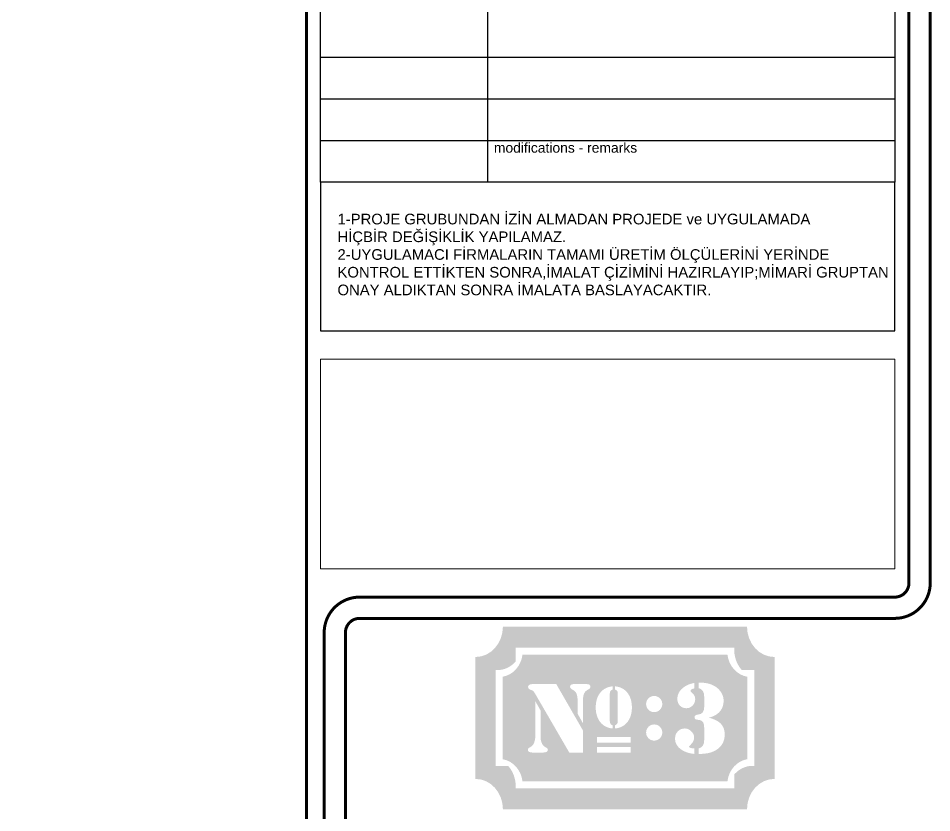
# Model space of a CAD drawing. Header units: millimetres. Extents: x 54215 to 67697, y 23496 to 56611.
# Drawn here: x 57904 to 58550, y 50761 to 51323 of the extents above; entities that cross this region are included whole.
import ezdxf

# ---------------------------------------------------------------- set-up
doc = ezdxf.new("R2010")
doc.units = ezdxf.units.MM
doc.layers.add('t_tarama', color=251, linetype='Continuous', lineweight=20)
doc.layers.add('t_yazı', color=154, linetype='Continuous', lineweight=25)
doc.styles.add('AT-ARIAL', font='arial.ttf')
doc.styles.get("Standard").update_dxf_attribs({"font": 'arial.ttf'})

msp = doc.modelspace()

# ---------------------------------------------------------------- hatches: boundary and pattern name
at = {"true_color": 0xe74a37}
h = msp.add_hatch(color=13, dxfattribs=at)
h.dxf.hatch_style = 1
edge = h.paths.add_edge_path()
edge.add_spline(control_points=[(58438.66, 50870.874), (58427.997, 50870.91), (58419.359, 50880.56), (58419.359, 50892.46), (58419.357, 50892.459), (58419.352, 50892.458), (58419.351, 50892.457), (58419.351, 50892.457), (58419.351, 50892.46), (58419.351, 50892.46), (58419.351, 50892.46), (58246.586, 50892.46), (58246.586, 50892.46), (58246.586, 50892.46), (58246.586, 50892.335), (58246.586, 50892.335), (58246.525, 50880.492), (58237.916, 50870.91), (58227.291, 50870.874), (58227.291, 50870.874), (58226.994, 50870.874), (58226.994, 50870.874), (58226.994, 50870.874), (58226.994, 50784.54), (58226.994, 50784.54), (58226.994, 50784.54), (58227.234, 50784.54), (58227.234, 50784.54), (58227.234, 50784.54), (58227.234, 50784.538), (58227.234, 50784.538), (58237.924, 50784.538), (58246.589, 50774.869), (58246.589, 50762.947), (58246.589, 50762.947), (58246.592, 50762.947), (58246.592, 50762.947), (58246.592, 50762.947), (58246.592, 50762.91), (58246.592, 50762.91), (58246.592, 50762.91), (58419.355, 50762.91), (58419.355, 50762.91), (58419.355, 50762.91), (58419.355, 50762.947), (58419.355, 50762.947), (58419.357, 50762.947), (58419.363, 50762.947), (58419.363, 50762.947), (58419.363, 50774.869), (58428.028, 50784.538), (58438.718, 50784.538), (58438.718, 50784.538), (58438.718, 50784.54), (58438.718, 50784.54), (58438.718, 50784.54), (58438.942, 50784.54), (58438.942, 50784.54), (58438.942, 50784.54), (58438.942, 50870.874), (58438.942, 50870.874), (58438.942, 50870.874), (58438.66, 50870.874), (58438.66, 50870.874)], knot_values=[0, 0, 0, 0, 1, 1, 1, 2, 2, 2, 3, 3, 3, 4, 4, 4, 5, 5, 5, 6, 6, 6, 7, 7, 7, 8, 8, 8, 9, 9, 9, 10, 10, 10, 11, 11, 11, 12, 12, 12, 13, 13, 13, 14, 14, 14, 15, 15, 15, 16, 16, 16, 17, 17, 17, 18, 18, 18, 19, 19, 19, 20, 20, 20, 21, 21, 21, 21], degree=3, periodic=0)
edge = h.paths.add_edge_path(flags=16)
edge.add_spline(control_points=[(58424.622, 50861.697), (58424.622, 50861.697), (58424.622, 50861.697), (58424.622, 50793.705), (58424.622, 50793.705), (58424.622, 50793.705), (58421.967, 50793.705), (58421.967, 50793.705), (58415.555, 50793.705), (58410.337, 50787.752), (58410.337, 50780.438), (58410.337, 50780.438), (58410.333, 50777.946), (58410.333, 50777.946), (58410.333, 50777.946), (58407.841, 50777.92), (58407.841, 50777.92), (58407.841, 50777.92), (58255.609, 50777.948), (58255.609, 50777.948), (58255.609, 50777.948), (58255.609, 50780.438), (58255.609, 50780.438), (58255.609, 50787.753), (58250.392, 50793.704), (58243.977, 50793.704), (58243.977, 50793.704), (58241.485, 50793.704), (58241.485, 50793.704), (58241.485, 50793.704), (58241.485, 50861.68), (58241.485, 50861.68), (58241.485, 50861.68), (58244.014, 50861.697), (58244.014, 50861.697), (58250.369, 50861.717), (58255.569, 50867.63), (58255.608, 50874.879), (58255.608, 50874.879), (58255.608, 50877.45), (58255.608, 50877.45), (58255.608, 50877.45), (58369.021, 50877.449), (58369.021, 50877.449), (58391.022, 50877.449), (58410.339, 50877.457), (58410.339, 50877.457), (58410.339, 50877.457), (58410.339, 50874.958), (58410.339, 50874.958), (58410.339, 50874.958), (58410.334, 50874.958), (58410.334, 50874.958), (58410.334, 50867.666), (58415.538, 50861.717), (58421.933, 50861.697), (58421.933, 50861.697), (58424.622, 50861.697)], knot_values=[0, 0, 0, 0, 1, 1, 1, 2, 2, 2, 3, 3, 3, 4, 4, 4, 5, 5, 5, 6, 6, 6, 7, 7, 7, 8, 8, 8, 9, 9, 9, 10, 10, 10, 11, 11, 11, 12, 12, 12, 13, 13, 13, 14, 14, 14, 15, 15, 15, 16, 16, 16, 17, 17, 17, 18, 18, 18, 19, 19, 19, 19], degree=3, periodic=0)
h = msp.add_hatch(color=13, dxfattribs=at)
h.dxf.hatch_style = 1
edge = h.paths.add_edge_path()
edge.add_spline(control_points=[(58419.641, 50827.701), (58419.641, 50842.297), (58419.641, 50856.894), (58419.641, 50856.894), (58412.319, 50858.029), (58406.514, 50864.427), (58405.507, 50872.467)], knot_values=[8, 8, 8, 8, 8.5, 8.5, 8.5, 9.5, 9.5, 9.5, 9.5], degree=3, periodic=0)
edge.add_spline(control_points=[(58405.507, 50872.467), (58405.507, 50872.467), (58260.434, 50872.467), (58260.434, 50872.467), (58259.43, 50864.503), (58253.714, 50858.149), (58246.511, 50856.927)], knot_values=[6, 6, 6, 6, 7, 7, 7, 8, 8, 8, 8], degree=3, periodic=0)
edge.add_spline(control_points=[(58246.511, 50856.927), (58246.511, 50856.927), (58246.47, 50798.481), (58246.47, 50798.481), (58253.715, 50797.279), (58259.44, 50790.92), (58260.437, 50782.929)], knot_values=[4, 4, 4, 4, 5, 5, 5, 6, 6, 6, 6], degree=3, periodic=0)
edge.add_spline(control_points=[(58260.437, 50782.929), (58260.437, 50782.929), (58405.351, 50782.903), (58405.351, 50782.903), (58405.351, 50782.903), (58405.351, 50782.903), (58405.351, 50782.903)], knot_values=[2.99999, 2.99999, 2.99999, 2.99999, 3.99999, 3.99999, 3.99999, 4, 4, 4, 4], degree=3, periodic=0)
edge.add_spline(control_points=[(58405.351, 50782.903), (58405.351, 50782.903), (58405.351, 50782.929), (58405.351, 50782.929), (58405.351, 50782.929), (58405.351, 50782.929), (58405.351, 50782.929)], knot_values=[1.99999, 1.99999, 1.99999, 1.99999, 2.99998, 2.99998, 2.99998, 2.99999, 2.99999, 2.99999, 2.99999], degree=3, periodic=0)
edge.add_spline(control_points=[(58405.351, 50782.929), (58405.351, 50782.929), (58405.51, 50782.929), (58405.51, 50782.929)], knot_values=[1.00001, 1.00001, 1.00001, 1.00001, 1.99999, 1.99999, 1.99999, 1.99999], degree=3, periodic=0)
edge.add_spline(control_points=[(58405.51, 50782.929), (58406.515, 50790.98), (58412.319, 50797.376), (58419.641, 50798.507)], knot_values=[0, 0, 0, 0, 1, 1, 1, 1], degree=3, periodic=0)
edge.add_spline(control_points=[(58419.641, 50798.507), (58419.641, 50798.507), (58419.641, 50813.104), (58419.641, 50827.701)], knot_values=[9.5, 9.5, 9.5, 9.5, 10, 10, 10, 10], degree=3, periodic=0)
edge = h.paths.add_edge_path(flags=16)
edge.add_spline(control_points=[(58349.583, 50841.576), (58350.677, 50842.71), (58352.037, 50843.271), (58353.66, 50843.271), (58355.284, 50843.271), (58356.641, 50842.71), (58357.738, 50841.576)], knot_values=[5, 5, 5, 5, 6, 6, 6, 7, 7, 7, 7], degree=3, periodic=0)
edge.add_spline(control_points=[(58357.738, 50841.576), (58358.833, 50840.449), (58359.381, 50839.107), (58359.381, 50837.549)], knot_values=[7, 7, 7, 7, 8, 8, 8, 8], degree=3, periodic=0)
edge.add_spline(control_points=[(58359.381, 50837.549), (58359.381, 50835.998), (58358.833, 50834.657), (58357.738, 50833.527)], knot_values=[0, 0, 0, 0, 1, 1, 1, 1], degree=3, periodic=0)
edge.add_spline(control_points=[(58357.738, 50833.527), (58356.641, 50832.397), (58355.284, 50831.833), (58353.66, 50831.833), (58352.037, 50831.833), (58350.677, 50832.397), (58349.583, 50833.527), (58348.488, 50834.657), (58347.938, 50835.998), (58347.938, 50837.549)], knot_values=[1, 1, 1, 1, 2, 2, 2, 3, 3, 3, 4, 4, 4, 4], degree=3, periodic=0)
edge.add_spline(control_points=[(58347.938, 50837.549), (58347.938, 50839.107), (58348.488, 50840.449), (58349.583, 50841.576)], knot_values=[4, 4, 4, 4, 5, 5, 5, 5], degree=3, periodic=0)
edge = h.paths.add_edge_path(flags=16)
edge.add_spline(control_points=[(58325.942, 50850.101), (58329.828, 50849.744), (58332.835, 50848.119), (58334.954, 50845.228)], knot_values=[5, 5, 5, 5, 6, 6, 6, 6], degree=3, periodic=0)
edge.add_spline(control_points=[(58334.954, 50845.228), (58336.902, 50842.57), (58337.874, 50839.219), (58337.874, 50835.179)], knot_values=[6, 6, 6, 6, 7, 7, 7, 7], degree=3, periodic=0)
edge.add_spline(control_points=[(58337.874, 50835.179), (58337.874, 50831.137), (58336.902, 50827.785), (58334.954, 50825.125)], knot_values=[7, 7, 7, 7, 8, 8, 8, 8], degree=3, periodic=0)
edge.add_spline(control_points=[(58334.954, 50825.125), (58332.835, 50822.234), (58329.828, 50820.612), (58325.942, 50820.252)], knot_values=[8, 8, 8, 8, 9, 9, 9, 9], degree=3, periodic=0)
edge.add_spline(control_points=[(58325.942, 50820.252), (58325.942, 50820.252), (58325.942, 50822.479), (58325.942, 50822.479)], knot_values=[0, 0, 0, 0, 1, 1, 1, 1], degree=3, periodic=0)
edge.add_spline(control_points=[(58325.942, 50822.479), (58327.246, 50822.94), (58327.898, 50823.858), (58327.898, 50825.241), (58327.898, 50825.241), (58327.898, 50845.112), (58327.898, 50845.112)], knot_values=[1, 1, 1, 1, 2, 2, 2, 3, 3, 3, 3], degree=3, periodic=0)
edge.add_spline(control_points=[(58327.898, 50845.112), (58327.898, 50846.496), (58327.246, 50847.416), (58325.942, 50847.877), (58325.942, 50847.877), (58325.942, 50850.101), (58325.942, 50850.101)], knot_values=[3, 3, 3, 3, 4, 4, 4, 5, 5, 5, 5], degree=3, periodic=0)
edge = h.paths.add_edge_path(flags=16)
edge.add_spline(control_points=[(58324.216, 50850.101), (58324.216, 50850.101), (58324.216, 50847.877), (58324.216, 50847.877)], knot_values=[0, 0, 0, 0, 1, 1, 1, 1], degree=3, periodic=0)
edge.add_spline(control_points=[(58324.216, 50847.877), (58322.91, 50847.416), (58322.259, 50846.496), (58322.259, 50845.112), (58322.259, 50845.112), (58322.259, 50825.241), (58322.259, 50825.241)], knot_values=[1, 1, 1, 1, 2, 2, 2, 3, 3, 3, 3], degree=3, periodic=0)
edge.add_spline(control_points=[(58322.259, 50825.241), (58322.259, 50823.858), (58322.91, 50822.94), (58324.216, 50822.479), (58324.216, 50822.479), (58324.216, 50820.252), (58324.216, 50820.252)], knot_values=[3, 3, 3, 3, 4, 4, 4, 5, 5, 5, 5], degree=3, periodic=0)
edge.add_spline(control_points=[(58324.216, 50820.252), (58320.325, 50820.612), (58317.321, 50822.234), (58315.198, 50825.125)], knot_values=[5, 5, 5, 5, 6, 6, 6, 6], degree=3, periodic=0)
edge.add_spline(control_points=[(58315.198, 50825.125), (58313.255, 50827.785), (58312.282, 50831.137), (58312.282, 50835.179)], knot_values=[6, 6, 6, 6, 7, 7, 7, 7], degree=3, periodic=0)
edge.add_spline(control_points=[(58312.282, 50835.179), (58312.282, 50839.219), (58313.255, 50842.57), (58315.198, 50845.228)], knot_values=[7, 7, 7, 7, 8, 8, 8, 8], degree=3, periodic=0)
edge.add_spline(control_points=[(58315.198, 50845.228), (58317.321, 50848.119), (58320.325, 50849.744), (58324.216, 50850.101)], knot_values=[8, 8, 8, 8, 9, 9, 9, 9], degree=3, periodic=0)
edge = h.paths.add_edge_path(flags=16)
edge.add_spline(control_points=[(58370.057, 50841.075), (58370.057, 50844.187), (58371.333, 50846.799), (58373.882, 50848.917)], knot_values=[8, 8, 8, 8, 9, 9, 9, 9], degree=3, periodic=0)
edge.add_spline(control_points=[(58373.882, 50848.917), (58376.13, 50850.776), (58378.871, 50851.966), (58382.114, 50852.481)], knot_values=[9, 9, 9, 9, 10, 10, 10, 10], degree=3, periodic=0)
edge.add_spline(control_points=[(58382.114, 50852.481), (58382.114, 50852.481), (58382.114, 50848.659), (58382.114, 50848.659)], knot_values=[0, 0, 0, 0, 1, 1, 1, 1], degree=3, periodic=0)
edge.add_spline(control_points=[(58382.114, 50848.659), (58380.299, 50848.31), (58379.392, 50847.685), (58379.392, 50846.777)], knot_values=[1, 1, 1, 1, 2, 2, 2, 2], degree=3, periodic=0)
edge.add_spline(control_points=[(58379.392, 50846.777), (58379.392, 50846.564), (58379.93, 50845.958), (58381.012, 50844.964)], knot_values=[2, 2, 2, 2, 3, 3, 3, 3], degree=3, periodic=0)
edge.add_spline(control_points=[(58381.012, 50844.964), (58382.136, 50843.97), (58382.699, 50842.63), (58382.699, 50840.943)], knot_values=[3, 3, 3, 3, 4, 4, 4, 4], degree=3, periodic=0)
edge.add_spline(control_points=[(58382.699, 50840.943), (58382.699, 50839.257), (58382.07, 50837.769), (58380.818, 50836.47)], knot_values=[4, 4, 4, 4, 5, 5, 5, 5], degree=3, periodic=0)
edge.add_spline(control_points=[(58380.818, 50836.47), (58379.611, 50835.218), (58378.161, 50834.59), (58376.472, 50834.59)], knot_values=[5, 5, 5, 5, 6, 6, 6, 6], degree=3, periodic=0)
edge.add_spline(control_points=[(58376.472, 50834.59), (58374.615, 50834.59), (58373.081, 50835.198), (58371.874, 50836.404)], knot_values=[6, 6, 6, 6, 7, 7, 7, 7], degree=3, periodic=0)
edge.add_spline(control_points=[(58371.874, 50836.404), (58370.664, 50837.659), (58370.057, 50839.216), (58370.057, 50841.075)], knot_values=[7, 7, 7, 7, 8, 8, 8, 8], degree=3, periodic=0)
edge = h.paths.add_edge_path(flags=16)
edge.add_spline(control_points=[(58349.583, 50821.415), (58350.677, 50822.548), (58352.037, 50823.11), (58353.66, 50823.11), (58355.284, 50823.11), (58356.641, 50822.548), (58357.738, 50821.415)], knot_values=[5, 5, 5, 5, 6, 6, 6, 7, 7, 7, 7], degree=3, periodic=0)
edge.add_spline(control_points=[(58357.738, 50821.415), (58358.833, 50820.287), (58359.381, 50818.946), (58359.381, 50817.391)], knot_values=[7, 7, 7, 7, 8, 8, 8, 8], degree=3, periodic=0)
edge.add_spline(control_points=[(58359.381, 50817.391), (58359.381, 50815.839), (58358.833, 50814.498), (58357.738, 50813.368)], knot_values=[0, 0, 0, 0, 1, 1, 1, 1], degree=3, periodic=0)
edge.add_spline(control_points=[(58357.738, 50813.368), (58356.641, 50812.241), (58355.284, 50811.675), (58353.66, 50811.675), (58352.037, 50811.675), (58350.677, 50812.241), (58349.583, 50813.368)], knot_values=[1, 1, 1, 1, 2, 2, 2, 3, 3, 3, 3], degree=3, periodic=0)
edge.add_spline(control_points=[(58349.583, 50813.368), (58348.488, 50814.498), (58347.938, 50815.839), (58347.938, 50817.391)], knot_values=[3, 3, 3, 3, 4, 4, 4, 4], degree=3, periodic=0)
edge.add_spline(control_points=[(58347.938, 50817.391), (58347.938, 50818.946), (58348.488, 50820.287), (58349.583, 50821.415)], knot_values=[4, 4, 4, 4, 5, 5, 5, 5], degree=3, periodic=0)
edge = h.paths.add_edge_path(flags=16)
edge.add_spline(control_points=[(58385.033, 50852.678), (58390.865, 50852.937), (58395.444, 50851.556), (58398.772, 50848.53)], knot_values=[16, 16, 16, 16, 17, 17, 17, 17], degree=3, periodic=0)
edge.add_spline(control_points=[(58398.772, 50848.53), (58401.453, 50846.065), (58402.791, 50843.169), (58402.791, 50839.84)], knot_values=[17, 17, 17, 17, 18, 18, 18, 18], degree=3, periodic=0)
edge.add_spline(control_points=[(58402.791, 50839.84), (58402.791, 50836.775), (58401.846, 50834.182), (58399.942, 50832.062)], knot_values=[18, 18, 18, 18, 19, 19, 19, 19], degree=3, periodic=0)
edge.add_spline(control_points=[(58399.942, 50832.062), (58398.166, 50830.118), (58395.728, 50828.756), (58392.616, 50827.978)], knot_values=[19, 19, 19, 19, 20, 20, 20, 20], degree=3, periodic=0)
edge.add_spline(control_points=[(58392.616, 50827.978), (58392.616, 50827.978), (58392.616, 50827.85), (58392.616, 50827.85)], knot_values=[0.00001, 0.00001, 0.00001, 0.00001, 1, 1, 1, 1], degree=3, periodic=0)
edge.add_spline(control_points=[(58392.616, 50827.85), (58396.33, 50826.813), (58399.032, 50825.431), (58400.717, 50823.702)], knot_values=[1, 1, 1, 1, 2, 2, 2, 2], degree=3, periodic=0)
edge.add_spline(control_points=[(58400.717, 50823.702), (58402.618, 50821.8), (58403.572, 50819.228), (58403.572, 50815.987)], knot_values=[2, 2, 2, 2, 3, 3, 3, 3], degree=3, periodic=0)
edge.add_spline(control_points=[(58403.572, 50815.987), (58403.572, 50812.273), (58402.339, 50809.201), (58399.875, 50806.784)], knot_values=[3, 3, 3, 3, 4, 4, 4, 4], degree=3, periodic=0)
edge.add_spline(control_points=[(58399.875, 50806.784), (58396.635, 50803.627), (58391.685, 50802.116), (58385.033, 50802.247), (58385.033, 50802.247), (58385.033, 50806.071), (58385.033, 50806.071)], knot_values=[4, 4, 4, 4, 5, 5, 5, 6, 6, 6, 6], degree=3, periodic=0)
edge.add_spline(control_points=[(58385.033, 50806.071), (58387.711, 50806.72), (58389.051, 50808.667), (58389.051, 50811.902), (58389.051, 50811.902), (58389.051, 50820.591), (58389.051, 50820.591)], knot_values=[6, 6, 6, 6, 7, 7, 7, 8, 8, 8, 8], degree=3, periodic=0)
edge.add_spline(control_points=[(58389.051, 50820.591), (58389.051, 50822.359), (58388.811, 50823.678), (58388.336, 50824.542)], knot_values=[8, 8, 8, 8, 9, 9, 9, 9], degree=3, periodic=0)
edge.add_spline(control_points=[(58388.336, 50824.542), (58387.733, 50825.668), (58386.545, 50826.271), (58384.775, 50826.362)], knot_values=[9, 9, 9, 9, 10, 10, 10, 10], degree=3, periodic=0)
edge.add_spline(control_points=[(58384.775, 50826.362), (58383.043, 50826.447), (58382.178, 50827.05), (58382.178, 50828.173)], knot_values=[10, 10, 10, 10, 11, 11, 11, 11], degree=3, periodic=0)
edge.add_spline(control_points=[(58382.178, 50828.173), (58382.178, 50829.297), (58383.066, 50829.947), (58384.838, 50830.118)], knot_values=[11, 11, 11, 11, 12, 12, 12, 12], degree=3, periodic=0)
edge.add_spline(control_points=[(58384.838, 50830.118), (58387.646, 50830.38), (58389.051, 50832.128), (58389.051, 50835.369), (58389.051, 50835.369), (58389.051, 50842.891), (58389.051, 50842.891)], knot_values=[12, 12, 12, 12, 13, 13, 13, 14, 14, 14, 14], degree=3, periodic=0)
edge.add_spline(control_points=[(58389.051, 50842.891), (58389.051, 50846.26), (58387.711, 50848.249), (58385.033, 50848.85), (58385.033, 50848.85), (58385.033, 50852.678), (58385.033, 50852.678)], knot_values=[14, 14, 14, 14, 15, 15, 15, 16, 16, 16, 16], degree=3, periodic=0)
edge = h.paths.add_edge_path(flags=16)
edge.add_spline(control_points=[(58308.527, 50849.758), (58308.527, 50849.068), (58308.072, 50848.465), (58307.165, 50847.945)], knot_values=[7, 7, 7, 7, 8, 8, 8, 8], degree=3, periodic=0)
edge.add_spline(control_points=[(58307.165, 50847.945), (58305.911, 50847.295), (58305.048, 50846.628), (58304.571, 50845.936)], knot_values=[8, 8, 8, 8, 9, 9, 9, 9], degree=3, periodic=0)
edge.add_spline(control_points=[(58304.571, 50845.936), (58303.664, 50844.64), (58303.209, 50842.654), (58303.209, 50839.97), (58303.209, 50839.97), (58303.209, 50837.755), (58303.209, 50834.986)], knot_values=[9, 9, 9, 9, 10, 10, 10, 10.3750225, 10.3750225, 10.3750225, 10.3750225], degree=3, periodic=0)
edge.add_spline(control_points=[(58303.209, 50834.986), (58303.209, 50832.217), (58303.209, 50828.894), (58303.209, 50826.679)], knot_values=[10.3750225, 10.3750225, 10.3750225, 10.3750225, 10.750015, 10.750015, 10.750015, 10.750015], degree=3, periodic=0)
edge.add_spline(control_points=[(58303.209, 50826.679), (58303.209, 50826.125), (58303.209, 50825.641), (58303.209, 50825.251)], knot_values=[10.750015, 10.750015, 10.750015, 10.750015, 10.8437631, 10.8437631, 10.8437631, 10.8437631], degree=3, periodic=0)
edge.add_spline(control_points=[(58303.209, 50825.251), (58303.209, 50824.862), (58303.209, 50824.568), (58303.209, 50824.395)], knot_values=[10.8437631, 10.8437631, 10.8437631, 10.8437631, 10.9375113, 10.9375113, 10.9375113, 10.9375113], degree=3, periodic=0)
edge.add_spline(control_points=[(58303.209, 50824.395), (58303.209, 50824.352), (58303.209, 50824.316), (58303.209, 50824.288)], knot_values=[10.9375113, 10.9375113, 10.9375113, 10.9375113, 10.9609483, 10.9609483, 10.9609483, 10.9609483], degree=3, periodic=0)
edge.add_spline(control_points=[(58303.209, 50824.288), (58303.209, 50824.261), (58303.209, 50824.241), (58303.209, 50824.229)], knot_values=[10.9609483, 10.9609483, 10.9609483, 10.9609483, 10.9843853, 10.9843853, 10.9843853, 10.9843853], degree=3, periodic=0)
edge.add_spline(control_points=[(58303.209, 50824.229), (58303.209, 50824.227), (58303.209, 50824.224), (58303.209, 50824.222)], knot_values=[10.9843853, 10.9843853, 10.9843853, 10.9843853, 10.9902446, 10.9902446, 10.9902446, 10.9902446], degree=3, periodic=0)
edge.add_spline(control_points=[(58303.209, 50824.222), (58303.209, 50824.221), (58303.209, 50824.219), (58303.209, 50824.219)], knot_values=[10.9902446, 10.9902446, 10.9902446, 10.9902446, 10.9961038, 10.9961038, 10.9961038, 10.9961038], degree=3, periodic=0)
edge.add_spline(control_points=[(58303.209, 50824.219), (58303.209, 50824.219), (58303.209, 50824.218), (58303.209, 50824.218)], knot_values=[10.9961038, 10.9961038, 10.9961038, 10.9961038, 10.9975686, 10.9975686, 10.9975686, 10.9975686], degree=3, periodic=0)
edge.add_spline(control_points=[(58303.209, 50824.218), (58303.209, 50824.218), (58303.209, 50824.218), (58303.209, 50824.218)], knot_values=[10.9975686, 10.9975686, 10.9975686, 10.9975686, 10.9990335, 10.9990335, 10.9990335, 10.9990335], degree=3, periodic=0)
edge.add_spline(control_points=[(58303.209, 50824.218), (58303.209, 50824.218), (58303.209, 50824.218), (58303.209, 50824.218)], knot_values=[10.9990335, 10.9990335, 10.9990335, 10.9990335, 10.9993997, 10.9993997, 10.9993997, 10.9993997], degree=3, periodic=0)
edge.add_spline(control_points=[(58303.209, 50824.218), (58303.209, 50824.218), (58303.209, 50824.218), (58303.209, 50824.218)], knot_values=[10.9993997, 10.9993997, 10.9993997, 10.9993997, 10.9997659, 10.9997659, 10.9997659, 10.9997659], degree=3, periodic=0)
edge.add_spline(control_points=[(58303.209, 50824.218), (58303.209, 50824.218), (58303.209, 50824.218), (58303.209, 50824.218), (58303.209, 50824.218), (58303.209, 50824.218), (58303.209, 50824.218)], knot_values=[10.9997659, 10.9997659, 10.9997659, 10.9997659, 11, 11, 11, 11.0048927, 11.0048927, 11.0048927, 11.0048927], degree=3, periodic=0)
edge.add_spline(control_points=[(58303.041, 50824.292), (58303.001, 50824.364), (58302.934, 50824.486), (58302.844, 50824.648)], knot_values=[12.0624887, 12.0624887, 12.0624887, 12.0624887, 12.1562369, 12.1562369, 12.1562369, 12.1562369], degree=3, periodic=0)
edge.add_spline(control_points=[(58302.844, 50824.648), (58302.754, 50824.81), (58302.642, 50825.011), (58302.515, 50825.241)], knot_values=[12.1562369, 12.1562369, 12.1562369, 12.1562369, 12.249985, 12.249985, 12.249985, 12.249985], degree=3, periodic=0)
edge.add_spline(control_points=[(58302.515, 50825.241), (58302.004, 50826.162), (58301.238, 50827.544), (58300.6, 50828.695)], knot_values=[12.249985, 12.249985, 12.249985, 12.249985, 12.6249775, 12.6249775, 12.6249775, 12.6249775], degree=3, periodic=0)
edge.add_spline(control_points=[(58300.6, 50828.695), (58299.961, 50829.847), (58299.451, 50830.768), (58299.451, 50830.768), (58299.451, 50830.768), (58299.451, 50839.97), (58299.451, 50839.97)], knot_values=[12.6249775, 12.6249775, 12.6249775, 12.6249775, 13, 13, 13, 14, 14, 14, 14], degree=3, periodic=0)
edge.add_spline(control_points=[(58299.451, 50839.97), (58299.451, 50842.654), (58298.996, 50844.64), (58298.09, 50845.936)], knot_values=[1, 1, 1, 1, 2, 2, 2, 2], degree=3, periodic=0)
edge.add_spline(control_points=[(58298.09, 50845.936), (58297.615, 50846.628), (58296.752, 50847.295), (58295.498, 50847.945)], knot_values=[2, 2, 2, 2, 3, 3, 3, 3], degree=3, periodic=0)
edge.add_spline(control_points=[(58295.498, 50847.945), (58294.588, 50848.465), (58294.136, 50849.068), (58294.136, 50849.758)], knot_values=[3, 3, 3, 3, 4, 4, 4, 4], degree=3, periodic=0)
edge.add_spline(control_points=[(58294.136, 50849.758), (58294.136, 50851.056), (58295.066, 50851.706), (58296.922, 50851.706), (58296.922, 50851.706), (58305.74, 50851.706), (58305.74, 50851.706)], knot_values=[4, 4, 4, 4, 5, 5, 5, 6, 6, 6, 6], degree=3, periodic=0)
edge.add_spline(control_points=[(58305.74, 50851.706), (58307.597, 50851.706), (58308.527, 50851.056), (58308.527, 50849.758)], knot_values=[6, 6, 6, 6, 7, 7, 7, 7], degree=3, periodic=0)
h.paths.add_polyline_path([(58337.073, 50814.192), (58337.073, 50810.25), (58313.081, 50810.25), (58313.081, 50814.192)], flags=16)
edge = h.paths.add_edge_path(flags=16)
edge.add_spline(control_points=[(58370.381, 50818.193), (58371.679, 50819.574), (58373.341, 50820.265), (58375.374, 50820.265)], knot_values=[4, 4, 4, 4, 5, 5, 5, 5], degree=3, periodic=0)
edge.add_spline(control_points=[(58375.374, 50820.265), (58377.014, 50820.265), (58378.503, 50819.617), (58379.846, 50818.324)], knot_values=[5, 5, 5, 5, 6, 6, 6, 6], degree=3, periodic=0)
edge.add_spline(control_points=[(58379.846, 50818.324), (58381.231, 50817.067), (58381.917, 50815.619), (58381.917, 50813.98)], knot_values=[6, 6, 6, 6, 7, 7, 7, 7], degree=3, periodic=0)
edge.add_spline(control_points=[(58381.917, 50813.98), (58381.917, 50812.208), (58381.314, 50810.694), (58380.106, 50809.439)], knot_values=[7, 7, 7, 7, 8, 8, 8, 8], degree=3, periodic=0)
edge.add_spline(control_points=[(58380.106, 50809.439), (58378.892, 50808.186), (58378.291, 50807.516), (58378.291, 50807.431)], knot_values=[8, 8, 8, 8, 9, 9, 9, 9], degree=3, periodic=0)
edge.add_spline(control_points=[(58378.291, 50807.431), (58378.291, 50806.698), (58379.564, 50806.242), (58382.114, 50806.071)], knot_values=[9, 9, 9, 9, 10, 10, 10, 10], degree=3, periodic=0)
edge.add_spline(control_points=[(58382.114, 50806.071), (58382.114, 50806.071), (58382.114, 50802.247), (58382.114, 50802.247)], knot_values=[0, 0, 0, 0, 1, 1, 1, 1], degree=3, periodic=0)
edge.add_spline(control_points=[(58382.114, 50802.247), (58378.573, 50802.551), (58375.522, 50803.54), (58372.975, 50805.227)], knot_values=[1, 1, 1, 1, 2, 2, 2, 2], degree=3, periodic=0)
edge.add_spline(control_points=[(58372.975, 50805.227), (58369.948, 50807.26), (58368.436, 50809.915), (58368.436, 50813.202)], knot_values=[2, 2, 2, 2, 3, 3, 3, 3], degree=3, periodic=0)
edge.add_spline(control_points=[(58368.436, 50813.202), (58368.436, 50815.192), (58369.087, 50816.851), (58370.381, 50818.193)], knot_values=[3, 3, 3, 3, 4, 4, 4, 4], degree=3, periodic=0)
h.paths.add_polyline_path([(58337.073, 50807.162), (58337.073, 50803.218), (58313.081, 50803.218), (58313.081, 50807.162)], flags=16)
edge = h.paths.add_edge_path(flags=16)
edge.add_spline(control_points=[(58293.778, 50835.304), (58298.493, 50827.104), (58303.209, 50818.903), (58303.209, 50818.903), (58303.209, 50818.903), (58303.209, 50814.982), (58303.209, 50811.061)], knot_values=[0.5, 0.5, 0.5, 0.5, 1, 1, 1, 1.5, 1.5, 1.5, 1.5], degree=3, periodic=0)
edge.add_spline(control_points=[(58303.209, 50811.061), (58303.209, 50807.139), (58303.209, 50803.218), (58303.209, 50803.218), (58303.209, 50803.218), (58300.795, 50803.218), (58298.382, 50803.218)], knot_values=[1.5, 1.5, 1.5, 1.5, 2, 2, 2, 2.5, 2.5, 2.5, 2.5], degree=3, periodic=0)
edge.add_spline(control_points=[(58298.382, 50803.218), (58295.968, 50803.218), (58293.555, 50803.218), (58293.555, 50803.218), (58293.555, 50803.218), (58269.828, 50844.119), (58269.828, 50844.119)], knot_values=[2.5, 2.5, 2.5, 2.5, 3, 3, 3, 4, 4, 4, 4], degree=3, periodic=0)
edge.add_spline(control_points=[(58269.828, 50844.119), (58269.137, 50845.331), (58268.681, 50846.046), (58268.467, 50846.26)], knot_values=[4, 4, 4, 4, 5, 5, 5, 5], degree=3, periodic=0)
edge.add_spline(control_points=[(58268.467, 50846.26), (58267.992, 50846.863), (58267.276, 50847.317), (58266.326, 50847.62)], knot_values=[5, 5, 5, 5, 6, 6, 6, 6], degree=3, periodic=0)
edge.add_spline(control_points=[(58266.326, 50847.62), (58265.03, 50848.051), (58264.38, 50848.744), (58264.38, 50849.697)], knot_values=[6, 6, 6, 6, 7, 7, 7, 7], degree=3, periodic=0)
edge.add_spline(control_points=[(58264.38, 50849.697), (58264.38, 50851.034), (58265.486, 50851.706), (58267.69, 50851.706), (58267.69, 50851.706), (58271.855, 50851.706), (58276.019, 50851.706)], knot_values=[7, 7, 7, 7, 8, 8, 8, 8.5, 8.5, 8.5, 8.5], degree=3, periodic=0)
edge.add_spline(control_points=[(58276.019, 50851.706), (58280.184, 50851.706), (58284.348, 50851.706), (58284.348, 50851.706), (58284.348, 50851.706), (58289.063, 50843.505), (58293.778, 50835.304)], knot_values=[8.5, 8.5, 8.5, 8.5, 9, 9, 9, 9.5, 9.5, 9.5, 9.5], degree=3, periodic=0)
edge = h.paths.add_edge_path(flags=16)
edge.add_spline(control_points=[(58271.382, 50836.278), (58272.289, 50834.658), (58273.196, 50833.038), (58273.196, 50833.038), (58273.196, 50833.038), (58273.196, 50813.46), (58273.196, 50813.46)], knot_values=[2.5, 2.5, 2.5, 2.5, 3, 3, 3, 4, 4, 4, 4], degree=3, periodic=0)
edge.add_spline(control_points=[(58273.196, 50813.46), (58273.501, 50811.124), (58274.106, 50809.418), (58275.012, 50808.34)], knot_values=[4, 4, 4, 4, 5, 5, 5, 5], degree=3, periodic=0)
edge.add_spline(control_points=[(58275.012, 50808.34), (58275.402, 50807.823), (58276.158, 50807.282), (58277.28, 50806.72)], knot_values=[5, 5, 5, 5, 6, 6, 6, 6], degree=3, periodic=0)
edge.add_spline(control_points=[(58277.28, 50806.72), (58278.018, 50806.331), (58278.383, 50805.786), (58278.383, 50805.1)], knot_values=[6, 6, 6, 6, 7, 7, 7, 7], degree=3, periodic=0)
edge.add_spline(control_points=[(58278.383, 50805.1), (58278.383, 50803.847), (58277.261, 50803.218), (58275.012, 50803.218), (58275.012, 50803.218), (58267.623, 50803.218), (58267.623, 50803.218)], knot_values=[7, 7, 7, 7, 8, 8, 8, 9, 9, 9, 9], degree=3, periodic=0)
edge.add_spline(control_points=[(58267.623, 50803.218), (58265.376, 50803.218), (58264.253, 50803.847), (58264.253, 50805.1)], knot_values=[9, 9, 9, 9, 10, 10, 10, 10], degree=3, periodic=0)
edge.add_spline(control_points=[(58264.253, 50805.1), (58264.253, 50805.786), (58264.621, 50806.331), (58265.354, 50806.72)], knot_values=[10, 10, 10, 10, 11, 11, 11, 11], degree=3, periodic=0)
edge.add_spline(control_points=[(58265.354, 50806.72), (58266.478, 50807.282), (58267.233, 50807.823), (58267.623, 50808.34)], knot_values=[11, 11, 11, 11, 12, 12, 12, 12], degree=3, periodic=0)
edge.add_spline(control_points=[(58267.623, 50808.34), (58268.532, 50809.418), (58269.137, 50811.124), (58269.438, 50813.46)], knot_values=[12, 12, 12, 12, 13, 13, 13, 13], degree=3, periodic=0)
edge.add_spline(control_points=[(58269.438, 50813.46), (58269.438, 50813.46), (58269.438, 50819.974), (58269.438, 50826.489)], knot_values=[0, 0, 0, 0, 0.5, 0.5, 0.5, 0.5], degree=3, periodic=0)
edge.add_spline(control_points=[(58269.438, 50826.489), (58269.438, 50833.004), (58269.438, 50839.518), (58269.438, 50839.518)], knot_values=[0.5, 0.5, 0.5, 0.5, 1, 1, 1, 1], degree=3, periodic=0)
edge.add_spline(control_points=[(58269.438, 50839.518), (58269.438, 50839.518), (58269.568, 50839.518), (58269.568, 50839.518)], knot_values=[1.00001, 1.00001, 1.00001, 1.00001, 1.99999, 1.99999, 1.99999, 1.99999], degree=3, periodic=0)
edge.add_spline(control_points=[(58269.568, 50839.518), (58269.568, 50839.518), (58269.568, 50839.518), (58269.568, 50839.518), (58269.568, 50839.518), (58270.475, 50837.898), (58271.382, 50836.278)], knot_values=[1.99999, 1.99999, 1.99999, 1.99999, 2.25, 2.25, 2.25, 2.5, 2.5, 2.5, 2.5], degree=3, periodic=0)

# ---------------------------------------------------------------- linework, layer by layer
at = {"color": 250}
for p, q in [((58235.631, 52036.174), (58235.632, 51207.128)), ((58117.558, 51295.629), (58523.96, 51295.629)), ((58117.558, 51266.128), (58523.96, 51266.128)), ((58117.558, 51236.628), (58523.96, 51236.628))]:
    msp.add_line(p, q, dxfattribs=at)
at = {"color": 252, "const_width": 2.135}
for points in [[(58549.046, 50262.36), (55059.324, 50262.36), (55059.324, 52062.36), (58549.046, 52062.36), (58549.046, 50923.311, -0.4142136), (58523.96, 50898.225), (58145.153, 50898.225, 0.4142136), (58135.119, 50888.19), (58135.119, 50644.353, 0.4142136), (58145.153, 50634.318), (58523.96, 50634.318, -0.4142136), (58549.046, 50609.232), (58549.046, 50262.36)], [(58533.994, 50923.311, -0.4142136), (58523.96, 50913.277), (58145.153, 50913.277, 0.4142136), (58120.067, 50888.19), (58120.067, 50644.353, 0.4142136), (58145.153, 50619.266), (58523.96, 50619.266, -0.4142136), (58533.994, 50609.232), (58533.994, 50277.412), (55074.376, 50277.412), (55074.376, 52047.308), (58533.994, 52047.308), (58533.994, 50923.311)]]:
    msp.add_lwpolyline(points, format="xyb", dxfattribs=at)
msp.add_lwpolyline([(58107.524, 50277.412), (58107.524, 52047.308)], dxfattribs=at)
at = {"color": 250}
msp.add_lwpolyline([(58523.96, 51207.128), (58117.558, 51207.128), (58117.558, 52036.174), (58523.959, 52036.174)], close=True, dxfattribs=at)
msp.add_lwpolyline([(58117.558, 51207.128), (58117.558, 51101.765), (58523.96, 51101.765), (58523.96, 51207.128)], dxfattribs=at)
at = {"layer": 't_tarama', "color": 254}
for p, q in [((58523.96, 51081.695), (58117.558, 51081.695)), ((58523.96, 51081.695), (58523.96, 50933.346)), ((58523.96, 50933.346), (58117.558, 50933.346))]:
    msp.add_line(p, q, dxfattribs=at)
msp.add_lwpolyline([(58117.558, 51081.695), (58117.558, 50933.346)], dxfattribs=at)

# ---------------------------------------------------------------- texts
at = {"color": 250, "insert": (58129.486, 51155.847), "char_height": 7.52595, "width": 517.45576, "attachment_point": 4}
msp.add_mtext('1-PROJE GRUBUNDAN İZİN ALMADAN PROJEDE ve UYGULAMADA\\PHİÇBİR DEĞİŞİKLİK YAPILAMAZ.\\P2-UYGULAMACI FİRMALARIN TAMAMI ÜRETİM ÖLÇÜLERİNİ YERİNDE \\PKONTROL ETTİKTEN SONRA,İMALAT ÇİZİMİNİ HAZIRLAYIP;MİMARİ GRUPTAN\\PONAY ALDIKTAN SONRA İMALATA BASLAYACAKTIR.', dxfattribs=at)
at = {"layer": 't_yazı', "color": 252, "insert": (58240.194, 51235.017), "char_height": 7.02422, "width": 149.98671, "attachment_point": 1, "style": 'AT-ARIAL'}
msp.add_mtext('modifications - remarks', dxfattribs=at)

doc.saveas('drawing.dxf')
